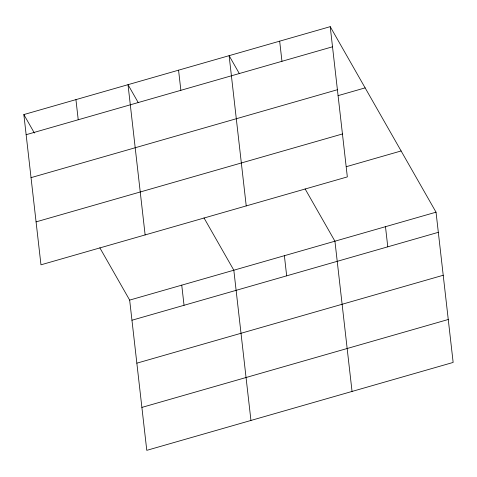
<?xml version="1.0" encoding="UTF-8"?>
<svg xmlns="http://www.w3.org/2000/svg" width="477" height="477" viewBox="0 0 477 477"><rect width="100%" height="100%" fill="white"/><g stroke="black" fill="none" stroke-linecap="round" stroke-linejoin="round"><path stroke-width="0.72" d="M330.221 26.658L347.339 176.901L40.968 264.813L23.85 114.569L330.221 26.658L436.032 212.187L453.15 362.431L146.779 450.342L129.661 300.099L99.836 247.802M26.146 134.705L332.511 46.794M31.035 177.641L337.406 89.73M338.08 95.644L365.138 87.881M36.073 221.877L342.444 133.965M346.29 166.694L401.115 150.965M129.661 300.099L436.032 212.187M131.956 320.234L438.327 232.323M136.851 363.17L443.216 275.259M141.89 407.406L448.261 319.495M239.299 73.53L229.115 55.672L246.233 205.915M305.107 188.904L334.932 241.195L352.05 391.438M138.199 102.537L128.015 84.679L145.133 234.922M204.001 217.911L233.825 270.209L250.944 420.452M23.85 114.569L34.398 133.065M385.482 226.694L387.777 246.824M279.671 41.165L281.961 61.3M284.381 255.702L286.671 275.837M178.565 70.179L180.861 90.308M181.743 285.151L184.039 305.286M75.932 99.627L78.228 119.763"/></g></svg>
